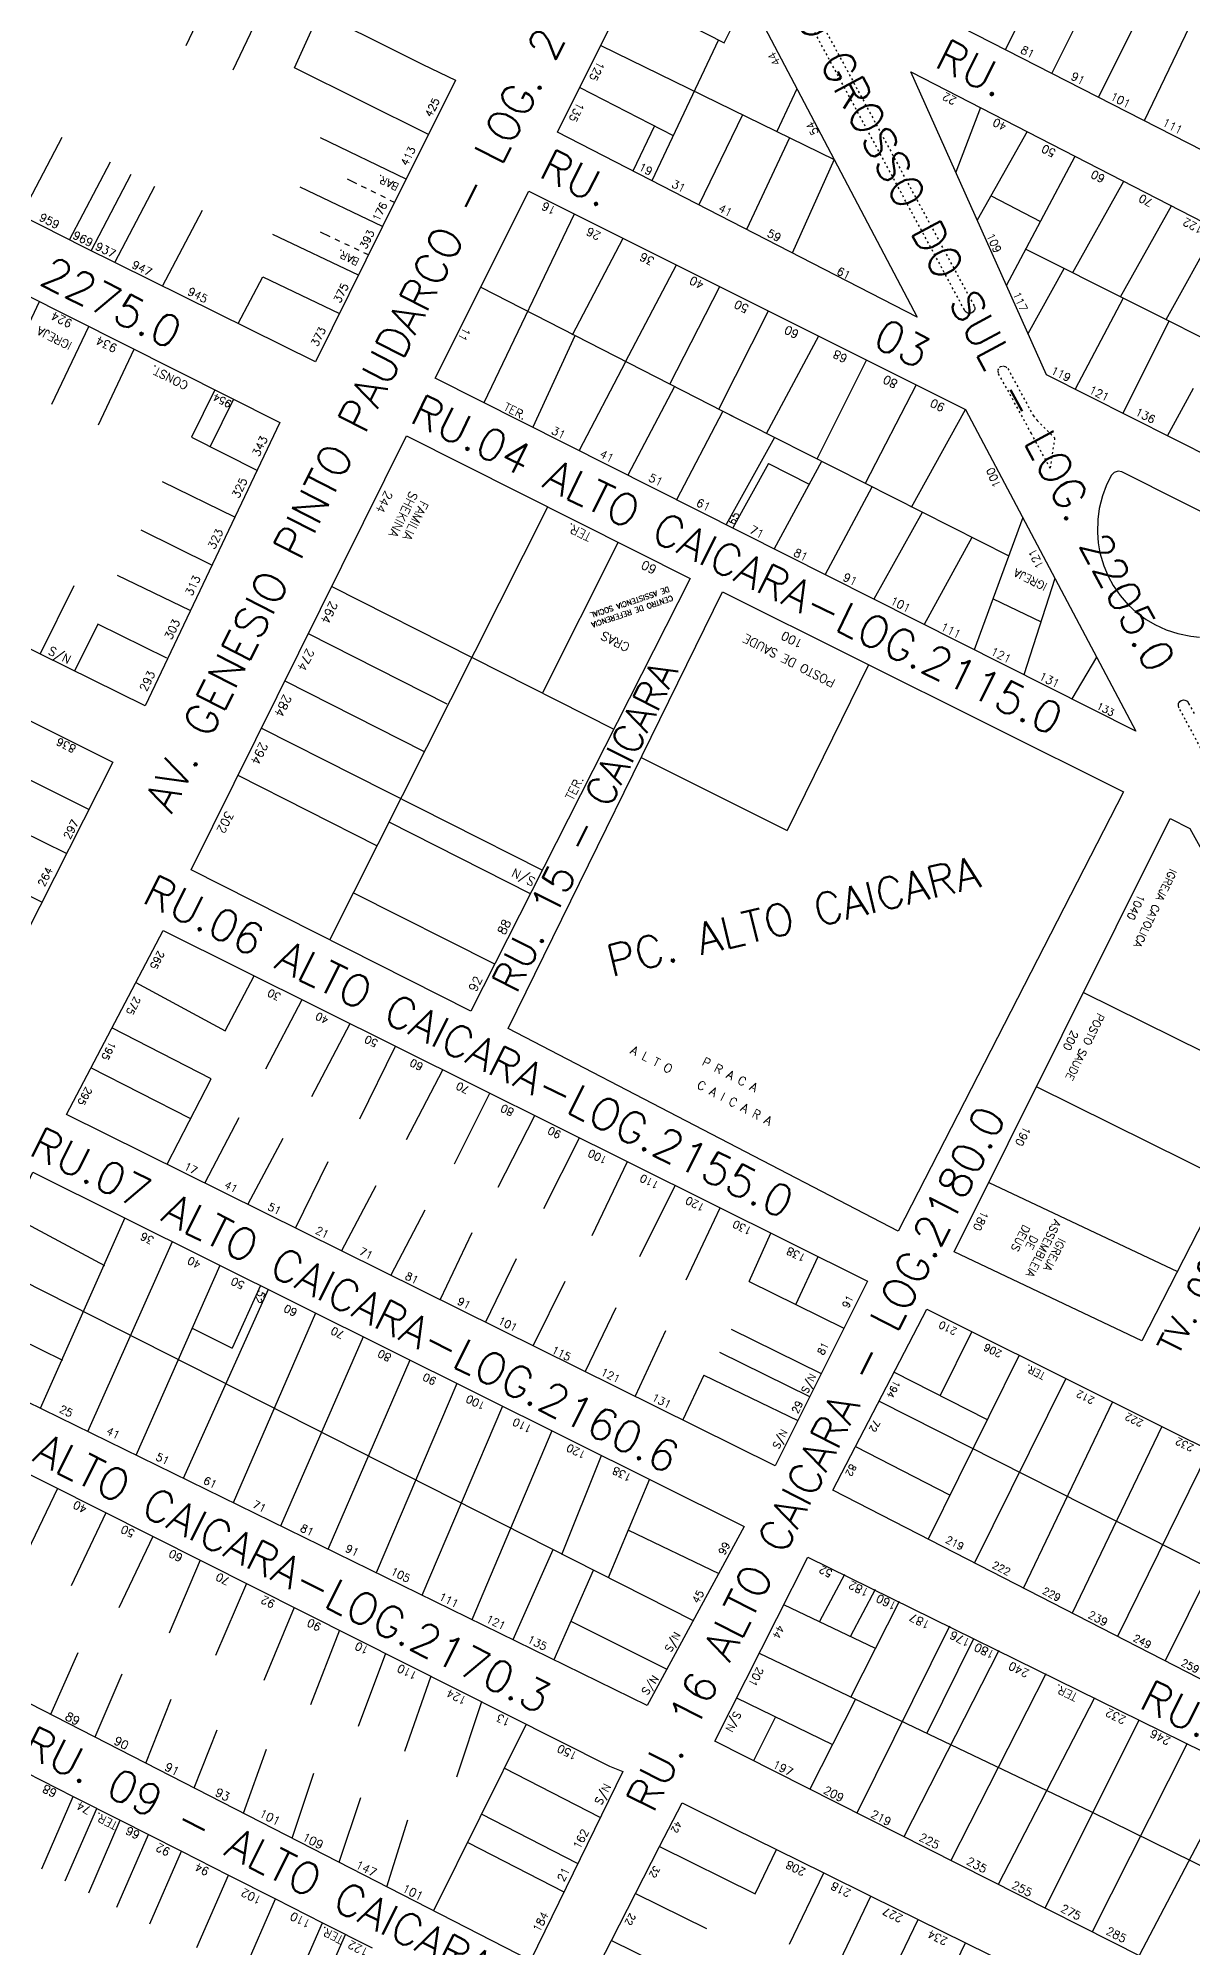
# Model space of a CAD drawing. Extents: x 714896 to 749292, y 8417558 to 8447149.
# Drawn here: x 741497.7 to 741716.8, y 8424229.7 to 8424591.9 of the extents above; entities that cross this region are included whole.
import ezdxf

# ---------------------------------------------------------------- set-up
doc = ezdxf.new("R2010")
doc.units = 0
doc.header["$MEASUREMENT"] = 0
doc.linetypes.add('ACAD_ISO03W100', pattern=[30, 12, -18])
for name, color, linetype in [('LOTE', 7, 'CONTINUOUS'), ('NUM-PORTA', 7, 'CONTINUOUS'), ('QUADRA', 6, 'CONTINUOUS'), ('TEXTO', 7, 'CONTINUOUS'), ('TEXTODERUA', 3, 'CONTINUOUS')]:
    doc.layers.add(name, color=color, linetype=linetype)
doc.styles.add('ROMANS', font='ROMANS.SHX', dxfattribs={"height": 1.5})

msp = doc.modelspace()

# ---------------------------------------------------------------- linework, layer by layer
at = {"layer": 'LOTE', "color": 7}
for p, q in [((741681.24, 8424589.67, 528.81), (741698.9, 8424625.21, 532.61)), ((741690.07, 8424585.16, 528.81), (741707.83, 8424620.76, 532.61)), ((741698.9, 8424580.64, 528.81), (741716.75, 8424616.3, 532.61)), ((741532.9, 8424605.63, 530.59), (741525.72, 8424590.38, 529.68)), ((741541.94, 8424601.18, 530.59), (741534.65, 8424585.77, 529.52)), ((741609.4, 8424600.42, 528.94), (741627.87, 8424590.97, 528.48)), ((741627.87, 8424590.97, 43.58), (741632.38, 8424599.99, 528.12)), ((741546.33, 8424586.24, 529.65), (741551.09, 8424596.64, 530.59)), ((741716.08, 8424593.92, 531.04), (741707.59, 8424576.2, 528.81)), ((741604.44, 8424590.49, 528.94), (741648.76, 8424568.82, 528.47)), ((741626.79, 8424591.52, 528.49), (741614.11, 8424564.82, 530.04)), ((741571.77, 8424573.62, 528.12), (741546.33, 8424586.24, 529.65)), ((741600.45, 8424582.52, 528.94), (741618.18, 8424573.42, 529.18)), ((741641.68, 8424582.28), (741637.85, 8424574.15, 0.62)), ((741676.5, 8424578.71, 531.19), (741671.81, 8424566.44, 531.04)), ((741614.64, 8424575.24, 529.54), (741610.55, 8424566.64, 530.04)), ((741631.33, 8424577.29, 528.78), (741623.06, 8424560.22, 530.04)), ((741494.47, 8424558.25, 525.32), (741502.22, 8424573.06, 528.07)), ((741567.53, 8424565.12, 528.12), (741551.26, 8424572.95, 528.95)), ((741640.28, 8424572.94, 528.7), (741632.1, 8424555.57, 530.04)), ((741685.39, 8424574.13, 531.19), (741675.9, 8424557.32, 531.04)), ((741503.65, 8424553.6, 525.32), (741511.41, 8424568.4, 528.07)), ((741648.76, 8424568.82, 528.47), (741640.78, 8424551.11, 530.04)), ((741681.44, 8424544.96, 531.04), (741694.45, 8424569.47, 531.19)), ((741507.74, 8424551.54, 525.32), (741515.34, 8424566.04, 527.93)), ((741512.22, 8424549.32, 525.32), (741519.82, 8424563.82, 527.93)), ((741563.04, 8424556.13, 528.12), (741547.39, 8424563.62, 528.5)), ((741558.13, 8424564.24, 528.5), (741556.37, 8424565.11, 528.56)), ((741559.96, 8424563.34, 528.43), (741559.05, 8424563.79, 528.46)), ((741694.04, 8424547.41, 531.07), (741703.69, 8424564.72, 531.19)), ((741561.78, 8424562.45, 528.34), (741560.87, 8424562.9, 528.39)), ((741563.59, 8424561.55, 528.24), (741562.69, 8424562, 528.3)), ((741565.32, 8424560.69, 528.12), (741564.5, 8424561.1, 528.18)), ((741678.53, 8424561.98, 530.81), (741687.89, 8424557.11, 531.19)), ((741703.09, 8424542.81, 531.1), (741712.73, 8424560.08, 531.19)), ((741521.3, 8424544.83, 525.32), (741528.87, 8424559.23, 527.86)), ((741582.3, 8424522.74, 532.15), (741599.44, 8424558.55, 530.37)), ((741558.47, 8424546.92, 528.12), (741542.24, 8424554.62, 527.95)), ((741553.1, 8424554.18, 528.16), (741551.26, 8424555.04, 528.17)), ((741554.94, 8424553.32, 528.15), (741554.02, 8424553.75, 528.15)), ((741556.77, 8424552.45, 528.14), (741555.86, 8424552.88, 528.14)), ((741599.1, 8424535.6, 532.12), (741608.68, 8424553.93, 530.37)), ((741711.76, 8424538.53, 531.14), (741721.29, 8424555.68, 531.19)), ((741558.6, 8424551.59, 528.13), (741557.69, 8424552.02, 528.13)), ((741560.37, 8424550.75, 528.12), (741559.51, 8424551.16, 528.12)), ((741685.08, 8424551.87, 531.06), (741705.39, 8424541.64, 531.11)), ((741535.63, 8424537.75, 525.31), (741540.29, 8424546.58, 527.28)), ((741540.29, 8424546.58, 527.28), (741554.84, 8424539.61, 528.12)), ((741609.12, 8424530.49, 531.9), (741618.81, 8424548.87, 530.37)), ((741685.53, 8424535.83, 531.04), (741692.4, 8424548.18, 531.12)), ((741491.09, 8424527.38, 528.54), (741497.95, 8424541.89, 530.28)), ((741581.66, 8424544.64, 533.77), (741630.22, 8424519.8, 531.71)), ((741617.56, 8424526.21, 531.8), (741627.02, 8424544.76, 530.37)), ((741703.59, 8424542.55, 531.1), (741694.46, 8424525.26, 530.61)), ((741626.87, 8424521.49, 531.72), (741636.26, 8424540.15, 530.37)), ((741712.28, 8424538.27, 531.15), (741703.52, 8424520.71, 530.61)), ((741705.39, 8424541.64, 531.11), (741738.57, 8424525.02, 531.99)), ((741500.25, 8424522.44, 528.64), (741507.32, 8424537.18, 530.28)), ((741599.54, 8424535.38, 532.1), (741591.54, 8424518.08, 532.15)), ((741635.91, 8424516.9, 531.68), (741645.8, 8424535.38, 530.37)), ((741509.15, 8424518.5, 528.85), (741515.87, 8424532.88, 530.28)), ((741609.12, 8424530.49, 531.9), (741600.35, 8424513.64, 532.15)), ((741654.89, 8424530.84, 530.37), (741645.46, 8424512.03, 531.65)), ((741531.18, 8424525.19, 530.28), (741526.75, 8424516.19, 529.69)), ((741618.43, 8424525.77, 531.79), (741609.6, 8424508.98, 532.15)), ((741664.28, 8424526.14, 530.37), (741654.59, 8424507.38, 531.63)), ((741711.99, 8424516.45, 530.61), (741716.92, 8424525.48, 531.1)), ((741534.76, 8424523.4, 530.28), (741530.33, 8424514.39, 529.69)), ((741627.59, 8424521.12, 531.72), (741618.84, 8424504.32, 532.15)), ((741626.88, 8424521.51, 531.72), (741681.87, 8424493.65, 531.73)), ((741663.42, 8424502.9, 531.63), (741673.66, 8424521.46, 531.07)), ((741526.75, 8424516.19, 529.69), (741539.2, 8424509.91, 531.28)), ((741637.41, 8424516.14, 531.67), (741628.24, 8424499.59, 532.15)), ((741636.25, 8424511.16, 531.8), (741629.49, 8424498.96, 532.15)), ((741636.25, 8424511.16, 531.8), (741643.98, 8424507.24, 531.79)), ((741646.33, 8424511.59, 531.65), (741637.34, 8424495, 532.15)), ((741521.2, 8424507.8, 529.17), (741534.96, 8424501.06, 531.28)), ((741655.89, 8424506.72, 531.63), (741647.01, 8424490.12, 532.15)), ((741517.17, 8424498.64, 528.65), (741530.6, 8424491.97, 531.28)), ((741665.45, 8424501.87, 531.63), (741656.26, 8424485.46, 532.15)), ((741684.51, 8424500.95, 531.77), (741675.33, 8424475.85, 532.15)), ((741674.85, 8424497.15, 531.68), (741665.8, 8424480.66, 532.15)), ((741504.45, 8424487.98, 526.56), (741498.05, 8424475.06, 521.97)), ((741512.67, 8424490.03, 527.82), (741526.47, 8424483.35, 531.28)), ((741690.63, 8424489.39, 531.77), (741684.72, 8424471.12, 532.15)), ((741678.92, 8424485.53, 531.85), (741688, 8424481.17, 531.84)), ((741509.02, 8424480.72, 526.36), (741504.59, 8424471.83, 521.97)), ((741522.12, 8424474.28, 531.28), (741509.02, 8424480.72, 526.36)), ((741698.53, 8424474.45, 531.77), (741693.82, 8424466.53, 532.15)), ((741507.29, 8424445.57, 527.91), (741489.89, 8424454.27, 525.87)), ((741498.38, 8424427.96, 527.9), (741462.92, 8424445.66, 523.44)), ((741503.06, 8424437.2, 527.9), (741485.63, 8424445.81, 525.88)), ((741516.2, 8424412.76, 528.59), (741533.16, 8424403.57, 528.46)), ((741533.16, 8424403.57, 528.46), (741538.7, 8424414.02, 528.09)), ((741540.87, 8424396.39, 528.5), (741547.78, 8424409.5, 528.09)), ((741696.05, 8424410.87, 532.58), (741731.89, 8424393.12, 536.15)), ((741530.52, 8424394.51, 528.57), (741511.67, 8424404.13, 528.59)), ((741549.61, 8424391.13, 528.52), (741556.86, 8424404.98, 528.09)), ((741558.72, 8424386.9, 528.53), (741565.52, 8424400.67, 528.09)), ((741526.54, 8424386.96, -0.01), (741507.69, 8424396.58)), ((741522.15, 8424378.27, 528.68), (741530.52, 8424394.51, 528.57)), ((741567.6, 8424382.96, 528.54), (741574.45, 8424396.22, 528.09)), ((741576.71, 8424378.39, 528.56), (741583.39, 8424391.77, 528.09)), ((741535.73, 8424387.07, 528.62), (741529.3, 8424374.73, 528.68)), ((741584.95, 8424373.92, 528.59), (741591.9, 8424387.54, 528.09)), ((741544.13, 8424383.19, 528.63), (741537.47, 8424370.68, 528.68)), ((741593.62, 8424369.91, 528.62), (741600.4, 8424383.3, 528.09)), ((741602.81, 8424364.79, 528.68), (741609.49, 8424378.78, 528.09)), ((741552.62, 8424378.77, 528.64), (741546.51, 8424366.2, 528.68)), ((741561.75, 8424374.19, 528.66), (741555.26, 8424361.87, 528.68)), ((741611.83, 8424360.79, 528.74), (741618.57, 8424374.26, 528.09)), ((741678.09, 8424374.84, 532.58), (741713.86, 8424357.96, 535.16)), ((741492.78, 8424368.44, 529.17), (741510.28, 8424359.1, 528.42)), ((741514.1, 8424368.09, 529.14), (741498.06, 8424331.94, 525.14)), ((741571.03, 8424369.55, 528.68), (741564.6, 8424357.25, 528.68)), ((741620.65, 8424356.38, 528.85), (741627.08, 8424370.03, 528.09)), ((741579.95, 8424365.26, 528.71), (741573.94, 8424352.62, 528.68)), ((741632.58, 8424356.07, 528.89), (741636.74, 8424365.22, 528.09)), ((741523.12, 8424363.59, 529.14), (741507.06, 8424327.54, 525.14)), ((741641.43, 8424351.71, 528.59), (741645.69, 8424360.76, 528.09)), ((741488.54, 8424359.34, 529.17), (741621.99, 8424291.75, 527.97)), ((741532.14, 8424359.1, 529.14), (741516.21, 8424323.06, 525.14)), ((741588.37, 8424360.36, 528.74), (741582.54, 8424348.36, 528.68)), ((741541.31, 8424354.54, 529.14), (741525.21, 8424318.66, 525.14)), ((741539.85, 8424355.27, 529.14), (741534.52, 8424343.41, 529.14)), ((741597.64, 8424356.06, 528.79), (741591.59, 8424343.88, 528.68)), ((741632.58, 8424356.07, 528.89), (741650.58, 8424347.21, 530.61)), ((741484.18, 8424349.97, 529.17), (741502.32, 8424341.14, 527.04)), ((741550.33, 8424350.05, 529.14), (741534.66, 8424314.04, 525.14)), ((741607.29, 8424351.07, 528.86), (741601.51, 8424338.97, 528.68)), ((741526.89, 8424347.21, 529.14), (741534.52, 8424343.41, 529.14)), ((741616.71, 8424346.71, 528.96), (741610.99, 8424334.28, 528.68)), ((741629.16, 8424346.99, 529.14), (741646.27, 8424338.59, 530.61)), ((741674.87, 8424346.56, 530.79), (741668.86, 8424334.39, 530.41)), ((741559.35, 8424345.56, 529.14), (741543.66, 8424309.64, 525.14)), ((741626.98, 8424342.61, 529.14), (741644.08, 8424334.2, 530.61)), ((741568.22, 8424341.14, 529.14), (741552.66, 8424305.24, 525.14)), ((741683.82, 8424342.09, 530.79), (741666.6, 8424307.19, 529.69)), ((741577.1, 8424336.72, 529.14), (741561.81, 8424300.76, 525.14)), ((741624, 8424338.28, -1.5), (741620.04, 8424329.8, 528.68)), ((741624, 8424338.28, -1.5), (741641.82, 8424329.69)), ((741660.12, 8424338.84, 530.79), (741677.65, 8424329.91, 530.58)), ((741692.7, 8424337.66, 530.79), (741675.36, 8424302.69, 529.69)), ((741585.82, 8424332.38, 529.14), (741570.51, 8424296.51, 525.14)), ((741657.27, 8424333.36, 530.79), (741730.43, 8424296.38, 530.46)), ((741701.58, 8424333.22, 530.79), (741684.65, 8424297.91, 529.69)), ((741710.89, 8424328.57, 530.79), (741693.9, 8424293.16, 529.69)), ((741595.14, 8424327.74, 529.14), (741579.96, 8424291.89, 525.14)), ((741652.8, 8424324.77, 530.79), (741670.61, 8424315.6, 530.24)), ((741597.08, 8424304.27, 527.42), (741604.58, 8424323.04, 529.14)), ((741719.92, 8424324.07, 530.79), (741702.52, 8424288.74, 529.69)), ((741613.66, 8424318.52, 529.14), (741605.87, 8424299.81, 527.47)), ((741729.08, 8424319.49, 530.79), (741711.57, 8424284.09, 529.69)), ((741501.33, 8424316.8, 524.45), (741494.97, 8424303.42, 524.27)), ((741510.52, 8424312.18, 524.45), (741503.96, 8424298.32, 524.28)), ((741519.41, 8424307.7, 524.45), (741513.01, 8424294.13, 524.33)), ((741609.71, 8424308.86, 528.09), (741626.83, 8424300.66, 527.97)), ((741528.45, 8424303.16, 524.45), (741522.53, 8424289.35, 524.38)), ((741595.34, 8424305.15, 527.41), (741587.78, 8424288.06, 525.14)), ((741602.99, 8424301.26, 527.45), (741595.52, 8424284.28, 525.14)), ((741650.69, 8424300.49, 530.76), (741645.97, 8424291.57, 533.54)), ((741537.2, 8424298.76, 524.45), (741531.36, 8424285.11, 524.45)), ((741656.54, 8424297.6, 530.76), (741651.83, 8424288.76, 532.76)), ((741546.24, 8424294.21, 524.45), (741540.51, 8424280.35, 524.54)), ((741656.58, 8424286.46, 532.37), (741639.17, 8424294.74, 536.12)), ((741661.08, 8424295.36, 530.76), (741651.92, 8424277.25, 529.19)), ((741554.84, 8424289.89, 524.45), (741549.37, 8424275.74, 524.65)), ((741598.75, 8424291.62, 526.67), (741617, 8424282.54, 527.97)), ((741670.61, 8424290.67, 530.76), (741653.05, 8424255.22)), ((741675.2, 8424288.24, 530.76), (741666.34, 8424270.35, 262.91)), ((741500.07, 8424273.95, 522.42), (741505.28, 8424285.7, 523.87)), ((741563.59, 8424285.49, 524.45), (741558.42, 8424271.62, 524.8)), ((741634.53, 8424285.56, 536.11), (741697.43, 8424255.49, 531.75)), ((741679.98, 8424286.05, 530.76), (741661.97, 8424250.71)), ((741508.47, 8424269.65, 522.42), (741513.61, 8424281.66, 523.92)), ((741572.19, 8424281.16, 524.45), (741567.23, 8424266.87, 525.02)), ((741688.91, 8424281.64, 530.76), (741670.9, 8424246.21)), ((741518.11, 8424264.7, 522.42), (741522.89, 8424276.8, 523.97)), ((741581.82, 8424276.32, 524.45), (741577.08, 8424262.03, 525.39)), ((741630.23, 8424277.07, 536.09), (741648.42, 8424268.23, 531.88)), ((741652.78, 8424276.83, 1.48), (741644.12, 8424259.73)), ((741698.14, 8424277.09, 530.76), (741679.83, 8424241.7)), ((741527.28, 8424260, 522.42), (741531.63, 8424271.02, 523.97)), ((741590.27, 8424272.07, 524.45), (741572.7, 8424236.71, 522.42)), ((741637.63, 8424273.47, 0.72), (741633.41, 8424265.14)), ((741688.75, 8424237.19), (741706.64, 8424272.91, 530.76)), ((741536.62, 8424255.21, 522.42), (741541, 8424267.33, 524.14)), ((741715.71, 8424268.43, 530.76), (741697.68, 8424232.68)), ((741725.24, 8424263.74, 530.76), (741706.6, 8424228.18)), ((741545.91, 8424250.45, 522.42), (741549.99, 8424262.76, 524.47)), ((741554.81, 8424245.88, 522.42), (741558.89, 8424258.19, 524.47)), ((741563.83, 8424241.26, 522.42), (741567.85, 8424253.92, 524.79)), ((741697.43, 8424255.49, 531.75), (741768.98, 8424220.37, 531.17))]:
    msp.add_line(p, q, dxfattribs=at)
at = {"layer": 'LOTE', "color": 7, "linetype": 'ACAD_ISO03W100', "ltscale": 0.03, "elevation": 525.12}
for points in [[(741624.67, 8424634.87), (741675.11, 8424541.41), (741675.32, 8424541.03), (741675.41, 8424540.79), (741675.4, 8424540.49), (741675.35, 8424540.3), (741675.27, 8424540.15), (741675.11, 8424539.94), (741674.89, 8424539.78), (741674.65, 8424539.68), (741674.43, 8424539.65), (741674.2, 8424539.67), (741673.96, 8424539.76), (741673.76, 8424539.89), (741673.54, 8424540.14), (741673.46, 8424540.32), (741673.46, 8424540.32), (741623.01, 8424633.77)], [(741729.86, 8424435.85), (741715.37, 8424462.65), (741714.23, 8424464.77), (741714.13, 8424464.94), (741714.05, 8424465.22), (741714.06, 8424465.52), (741714.11, 8424465.71), (741714.18, 8424465.86), (741714.34, 8424466.06), (741714.57, 8424466.23), (741714.81, 8424466.32), (741715.03, 8424466.35), (741715.25, 8424466.33), (741715.5, 8424466.25), (741715.7, 8424466.12), (741715.91, 8424465.87), (741716, 8424465.69), (741717.24, 8424463.4)]]:
    msp.add_lwpolyline(points, dxfattribs=at)
msp.add_lwpolyline([(741679.9, 8424528.32), (741679.9, 8424528.32), (741679.82, 8424528.85), (741680.11, 8424529.4), (741680.33, 8424529.57), (741680.8, 8424529.69), (741681.26, 8424529.59), (741681.68, 8424529.21), (741685.53, 8424522.09), (741686.51, 8424520.28), (741687.27, 8424519.34), (741690.57, 8424516.03), (741689.74, 8424510.26), (741686.18, 8424516.86), (741679.9, 8424528.32)], close=True, dxfattribs=at)
at = {"layer": 'LOTE', "color": 7, "linetype": 'CONTINUOUS', "flags": 128}
for points in [[(741553.03, 8424420.83), (741594.37, 8424502.97)], [(741593.39, 8424467.66), (741607.77, 8424496.23)], [(741553.39, 8424487.89), (741606.93, 8424460.81)], [(741548.94, 8424478.94), (741575.26, 8424465.62)], [(741655.27, 8424472.99), (741639.83, 8424441.58)], [(741544.5, 8424469.98), (741570.82, 8424456.66)], [(741540.05, 8424461.02), (741593.36, 8424434.05)], [(741612.09, 8424455.4), (741639.83, 8424441.58)], [(741535.6, 8424452.06), (741562.02, 8424438.7)], [(741591.1, 8424429.59), (741564.26, 8424443.17)], [(741584.32, 8424416.21), (741557.48, 8424429.79)], [(741604.35, 8424254.4), (741586.12, 8424263.75)]]:
    msp.add_lwpolyline(points, dxfattribs=at)
for points, elevation in [([(741722.77, 8424375.32), (741687.11, 8424392.98)], 536.15), ([(741600.03, 8424245.67), (741581.8, 8424255.02)], 530.53), ([(741597.48, 8424240.24), (741579.25, 8424249.59)], 530.53), ([(741615.6, 8424248.87), (741633.74, 8424239.89)], 535.3), ([(741633.74, 8424239.89), (741637.79, 8424248.31)], 535.3), ([(741640.25, 8424230.37), (741646.76, 8424243.88)], 535.3), ([(741611.04, 8424239.97), (741624.48, 8424233.31)], 535.3), ([(741649.22, 8424225.94), (741655.72, 8424239.45)], 535.3), ([(741658.18, 8424221.51), (741664.69, 8424235.02)], 535.3), ([(741606.48, 8424231.07), (741623.03, 8424222.87)], 535.3), ([(741667.15, 8424217.08), (741673.65, 8424230.59)], 535.3)]:
    msp.add_lwpolyline(points, dxfattribs=dict(at, elevation=elevation))
at = {"layer": 'LOTE', "color": 7, "elevation": 522.42}
for points in [[(741498.35, 8424244.62), (741504.34, 8424258.37)], [(741502.81, 8424242.36), (741508.8, 8424256.11)], [(741507.27, 8424240.1), (741513.26, 8424253.85)], [(741512.62, 8424237.39), (741518.61, 8424251.14)], [(741518.87, 8424234.22), (741524.86, 8424247.97)], [(741527.79, 8424229.7), (741533.78, 8424243.45)], [(741536.71, 8424225.18), (741542.7, 8424238.94)], [(741545.63, 8424220.66), (741551.62, 8424234.42)], [(741550, 8424218.45), (741555.99, 8424232.2)]]:
    msp.add_lwpolyline(points, dxfattribs=at)
at = {"layer": 'QUADRA', "color": 6}
for points in [[(741639.64, 8424654.78), (741771.16, 8424589.17), (741753.14, 8424552.91), (741652.76, 8424604.23), (741632.14, 8424640.39), (741639.64, 8424654.78)], [(741466.92, 8424635.67), (741467.89, 8424637.51), (741490.64, 8424626.3), (741514.45, 8424614.71), (741546.72, 8424598.83), (741570.65, 8424586.85), (741576.88, 8424583.87), (741563.04, 8424556.13), (741550.32, 8424530.48), (741506.47, 8424552.17), (741470.05, 8424570.6), (741446.03, 8424582.52), (741440.24, 8424585.3), (741451.93, 8424607.18), (741461.35, 8424624.81), (741466.92, 8424635.67)], [(741613.91, 8424609.44), (741632.38, 8424599.99), (741664.47, 8424538.93), (741596.21, 8424574.02), (741613.91, 8424609.44)], [(741663.27, 8424585.5), (741747.82, 8424542.04), (741729.22, 8424507.8), (741689.05, 8424527.99), (741663.27, 8424585.5)], [(741435.39, 8424573.31), (741543.54, 8424518.98), (741517.97, 8424465.21), (741408.62, 8424519.18), (741435.39, 8424573.31)], [(741590.79, 8424562.87), (741673.66, 8424521.46), (741705.96, 8424460.42), (741573.04, 8424527.4), (741590.79, 8424562.87)], [(741567.57, 8424516.46), (741621.4, 8424489.36), (741579.8, 8424407.29), (741526.71, 8424434.15), (741567.57, 8424516.46)], [(741627.52, 8424486.82), (741703.61, 8424448.91), (741660.89, 8424365.58), (741586.85, 8424404.02), (741627.52, 8424486.82)], [(741459.82, 8424439.49), (741476.31, 8424472.32), (741511.85, 8424454.54), (741495.2, 8424421.67), (741469.05, 8424368.43), (741459.99, 8424350.54), (741424.41, 8424368.7), (741435.06, 8424389.76), (741459.82, 8424439.49)], [(741671.5, 8424361.7), (741712.48, 8424443.83), (741716.26, 8424441.94), (741737.41, 8424403.88), (741707.11, 8424344.79), (741671.5, 8424361.7)], [(741521.4, 8424422.62), (741655.04, 8424356.11), (741637.53, 8424321.11), (741503.04, 8424387.73), (741521.4, 8424422.62)], [(741496.66, 8424376.77), (741631.66, 8424309.57), (741613.25, 8424275.61), (741479.93, 8424340.85), (741496.66, 8424376.77)], [(741666.35, 8424350.81), (741800.41, 8424283.89), (741782.82, 8424247.49), (741648.49, 8424316.48), (741666.35, 8424350.81)], [(741480.57, 8424327.24), (741606.13, 8424264.1), (741608.6, 8424263.12), (741591.12, 8424227.27), (741491.21, 8424278.49), (741454.8, 8424297.12), (741473.29, 8424330.86), (741480.57, 8424327.24)], [(741643.74, 8424303.77), (741777.96, 8424237.75), (741759.27, 8424201.58), (741626.1, 8424268.83), (741643.74, 8424303.77)]]:
    msp.add_lwpolyline(points, close=True, dxfattribs=at)
msp.add_lwpolyline([(741726.12, 8424498.18), (741703.35, 8424509.58), (741702.61, 8424509.73), (741701.89, 8424509.51), (741701.36, 8424508.96), (741700.88, 8424508.06), (741700.34, 8424506.94), (741699.65, 8424505.05), (741699.04, 8424502.66), (741698.75, 8424500.6), (741698.68, 8424498.09), (741698.84, 8424496.15), (741699.18, 8424494.22), (741699.9, 8424491.77), (741700.74, 8424489.8), (741701.69, 8424488.06), (741703, 8424486.17), (741704.55, 8424484.4), (741706.11, 8424482.96), (741707.93, 8424481.61), (741709.58, 8424480.64), (741711.76, 8424479.63), (741713.96, 8424478.92), (741716.41, 8424478.43), (741718.06, 8424478.27)], dxfattribs=at)
at = {"layer": 'QUADRA', "color": 6, "elevation": 522.42}
msp.add_lwpolyline([(741422.46, 8424226.79), (741428.82, 8424239.46), (741433.76, 8424249.29), (741438.25, 8424258.22), (741442.74, 8424267.16), (741447.22, 8424276.1), (741451.71, 8424285.03), (741461.57, 8424280.04), (741469.55, 8424275.99), (741477.58, 8424271.93), (741486.5, 8424267.41), (741495.42, 8424262.89), (741504.34, 8424258.37), (741513.26, 8424253.85), (741518.61, 8424251.14), (741524.86, 8424247.97), (741533.78, 8424243.45), (741542.7, 8424238.94), (741551.62, 8424234.42), (741561.07, 8424229.63)], dxfattribs=at)
at = {"layer": 'QUADRA', "color": 6, "linetype": 'CONTINUOUS', "elevation": 535.3}
msp.add_lwpolyline([(741601.92, 8424222.17), (741606.48, 8424231.07), (741611.04, 8424239.97), (741615.6, 8424248.87), (741619.86, 8424257.17), (741629.67, 8424252.32), (741637.79, 8424248.31), (741646.76, 8424243.88), (741655.72, 8424239.45), (741664.69, 8424235.02), (741673.65, 8424230.59), (741682.62, 8424226.16)], dxfattribs=at)

# ---------------------------------------------------------------- texts
at = {"layer": 'NUM-PORTA', "color": 7, "style": 'ROMANS'}
for s, height, rotation, p in [('44', 1.496, 117.6892, (741638.61, 8424587.14)), ('81', 1.532, 332.9549, (741683.95, 8424589.16)), ('125', 1.475, 243.503, (741603.9, 8424587.61)), ('91', 1.533, 332.9468, (741693.5, 8424584.15)), ('425', 1.446, 63.5076, (741572.28, 8424576.74)), ('135', 1.477, 243.5154, (741600.04, 8424579.83)), ('22', 1.523, 152.8007, (741672.11, 8424580.47)), ('101', 1.533, 332.9448, (741700.96, 8424580.33)), ('54', 1.496, 117.6892, (741645.86, 8424573.96)), ('40', 1.523, 152.8007, (741681.66, 8424575.55)), ('111', 1.533, 332.9464, (741710.87, 8424575.37)), ('413', 1.441, 63.4843, (741567.71, 8424567.51)), ('50', 1.524, 152.7767, (741690.93, 8424570.55)), ('19', 1.508, 332.8089, (741611.48, 8424566.93)), ('31', 1.508, 332.8089, (741617.74, 8424563.72)), ('60', 1.524, 152.7625, (741700.29, 8424565.68)), ('176', 1.441, 63.4979, (741562.33, 8424556.97)), ('16', 1.568, 153.4401, (741596.13, 8424559.69)), ('41', 1.508, 332.8139, (741626.6, 8424559.11)), ('70', 1.525, 152.7569, (741709.38, 8424561.14)), ('959', 1.528, 333.3494, (741497.73, 8424557.38)), ('122', 1.524, 152.726, (741718.91, 8424556.05)), ('969', 1.528, 333.3479, (741504.09, 8424553.98)), ('937', 1.528, 333.3479, (741508.38, 8424551.88)), ('393', 1.44, 63.4946, (741559.91, 8424551.73)), ('26', 1.568, 153.4401, (741604.62, 8424554.86)), ('59', 1.508, 332.8204, (741635.87, 8424554.36)), ('109', 1.492, 294.6978, (741677.58, 8424554.46, -535.81)), ('947', 1.528, 333.3479, (741515.29, 8424548.39)), ('36', 1.571, 153.4481, (741614.77, 8424550.06)), ('40', 1.571, 153.4516, (741624.21, 8424545.58)), ('61', 1.509, 332.8196, (741649.07, 8424547.2)), ('945', 1.527, 333.3369, (741525.87, 8424543.32)), ('375', 1.5, 63.4946, (741554.96, 8424541.47)), ('50', 1.571, 153.4547, (741632.68, 8424541.05)), ('117', 1.492, 294.6978, (741682.57, 8424543.35)), ('924', 1.593, 153.3356, (741504.31, 8424538.26)), ('934', 1.593, 153.3356, (741512.83, 8424533.57)), ('373', 1.459, 63.8488, (741550.69, 8424533.25)), ('11', 1.499, 243.4416, (741578.46, 8424537.17)), ('60', 1.571, 153.4596, (741642.21, 8424536.21)), ('68', 1.57, 153.466, (741651.43, 8424531.6)), ('80', 1.569, 153.4824, (741660.94, 8424526.8)), ('119', 1.492, 333.6999, (741689.73, 8424528.34)), ('954', 1.4, 153.3356, (741534.53, 8424522.94)), ('121', 1.518, 333.3426, (741696.94, 8424524.68)), ('90', 1.56, 153.5578, (741669.87, 8424522.33)), ('136', 1.519, 333.2929, (741705.7, 8424520.47)), ('31', 1.552, 333.2442, (741594.92, 8424516.94)), ('343', 1.537, 64.3543, (741539.59, 8424512.37)), ('41', 1.552, 333.246, (741604.04, 8424512.5)), ('51', 1.552, 333.2474, (741613.34, 8424508)), ('100', 1.508, 112.43, (741680.41, 8424506.99)), ('325', 1.535, 64.374, (741535.74, 8424504.45)), ('61', 1.552, 333.2503, (741622.4, 8424503.26)), ('65', 1.4, 61.4253, (741629.74, 8424499.41)), ('323', 1.534, 64.3844, (741531.16, 8424494.78)), ('71', 1.552, 333.2519, (741632.52, 8424498.11)), ('81', 1.552, 333.2533, (741640.87, 8424493.79)), ('121', 1.506, 115.9868, (741688.52, 8424491.7)), ('313', 1.535, 64.3898, (741526.86, 8424485.95)), ('91', 1.552, 333.2548, (741650.23, 8424489.13)), ('101', 1.552, 333.2567, (741659.2, 8424484.66)), ('303', 1.536, 64.3988, (741522.97, 8424477.63)), ('111', 1.552, 333.2582, (741668.76, 8424479.7)), ('S/N', 1.616, 333.642, (741499.42, 8424475.13)), ('121', 1.551, 333.2635, (741678.26, 8424475.04)), ('293', 1.552, 64.4626, (741518.23, 8424467.8)), ('131', 1.551, 333.2691, (741687.45, 8424470.33)), ('284', 1.675, 243.6196, (741544.36, 8424467.56)), ('133', 1.342, 333.2906, (741698.39, 8424464.74)), ('836', 1.474, 153.6084, (741505, 8424457.55)), ('294', 1.675, 243.6196, (741539.87, 8424458.52)), ('302', 1.675, 243.6196, (741533.38, 8424445.44)), ('297', 1.472, 63.2737, (741503.72, 8424439.78)), ('264', 1.472, 63.2737, (741498.84, 8424430.77)), ('S/N', 1.675, 153.6196, (741592.21, 8424432.44)), ('1040', 1.488, 243.6817, (741706.46, 8424429.65)), ('88', 1.675, 63.6196, (741586.23, 8424421.63)), ('265', 1.404, 242.6271, (741520.49, 8424418.95)), ('30', 1.447, 153.4915, (741543.9, 8424410.49)), ('92', 1.675, 63.6196, (741580.77, 8424410.86)), ('275', 1.398, 242.4311, (741515.97, 8424410.26)), ('40', 1.447, 153.4893, (741552.99, 8424406.07)), ('195', 1.398, 242.4244, (741511.28, 8424401.69, -528.59)), ('50', 1.448, 153.5053, (741562.31, 8424401.68)), ('200', 1.502, 243.2298, (741693.83, 8424403.8)), ('60', 1.448, 153.5132, (741570.9, 8424397.24)), ('70', 1.448, 153.5184, (741579.67, 8424392.83)), ('295', 1.398, 242.4244, (741506.76, 8424393.1, -528.59)), ('80', 1.448, 153.5236, (741588.13, 8424388.62)), ('90', 1.448, 153.5289, (741597.07, 8424384.37)), ('190', 1.502, 243.2298, (741684.77, 8424385.64)), ('100', 1.448, 153.5339, (741605.82, 8424379.51)), ('17', 1.462, 333.6092, (741525.21, 8424377.4)), ('110', 1.448, 153.5378, (741615.67, 8424374.79)), ('41', 1.462, 333.6092, (741532.84, 8424373.89)), ('120', 1.448, 153.5413, (741624.34, 8424370.55)), ('51', 1.463, 333.6224, (741541.1, 8424369.73)), ('180', 1.502, 243.2298, (741676.76, 8424369.59)), ('36', 1.466, 153.6005, (741519.81, 8424364.32)), ('21', 1.463, 333.6288, (741550.16, 8424365.25)), ('130', 1.447, 153.5474, (741633.27, 8424366.08)), ('71', 1.463, 333.6297, (741558.47, 8424361.27)), ('138', 1.447, 153.5474, (741643.5, 8424360.99)), ('40', 1.465, 153.6036, (741528.74, 8424359.7)), ('81', 1.464, 333.6421, (741567.15, 8424356.61)), ('50', 1.465, 153.5883, (741536.99, 8424355.8)), ('52', 1.4, 245.9444, (741539.54, 8424354.49)), ('60', 1.465, 153.5975, (741547.02, 8424350.64)), ('91', 1.463, 333.6421, (741577.05, 8424351.83)), ('91', 1.388, 63.3423, (741651.41, 8424350.85)), ('70', 1.465, 153.5867, (741555.94, 8424346.4)), ('101', 1.463, 333.642, (741584.78, 8424348.14)), ('210', 1.375, 153.3866, (741672.2, 8424347.02, -530.79)), ('80', 1.465, 153.5825, (741564.84, 8424342.07)), ('115', 1.462, 333.6491, (741594.95, 8424342.58)), ('81', 1.385, 63.3647, (741646.7, 8424341.95)), ('206', 1.375, 153.3866, (741680.73, 8424342.76, -530.79)), ('121', 1.462, 333.6491, (741604.29, 8424338.41)), ('90', 1.465, 153.5984, (741573.38, 8424337.62)), ('S/N', 1.385, 63.3792, (741643.67, 8424334.7, -530.61)), ('194', 1.328, 242.5981, (741660.18, 8424337.43)), ('212', 1.378, 153.4376, (741698.3, 8424333.92)), ('25', 1.48, 333.9712, (741501.53, 8424331.36)), ('100', 1.465, 153.6089, (741582.71, 8424332.93)), ('131', 1.462, 333.6535, (741613.98, 8424333.57)), ('29', 1.385, 63.3792, (741641.82, 8424330.85, -530.61)), ('41', 1.48, 333.9707, (741510.44, 8424327.22)), ('110', 1.465, 153.6182, (741591.56, 8424328.54)), ('72', 1.328, 242.593, (741656.34, 8424329.96)), ('222', 1.378, 153.4376, (741707.53, 8424329.6)), ('120', 1.465, 153.618, (741601.78, 8424323.65)), ('S/N', 1.397, 63.3201, (741638.23, 8424324.15)), ('232', 1.378, 153.454, (741717.12, 8424324.93)), ('51', 1.48, 333.9626, (741519.84, 8424322.3)), ('82', 1.331, 242.6176, (741651.86, 8424321.57)), ('61', 1.48, 333.9617, (741528.86, 8424317.82)), ('138', 1.464, 153.6429, (741610.48, 8424319.33)), ('40', 1.517, 153.3579, (741507.13, 8424313.36)), ('71', 1.48, 333.9642, (741538.21, 8424313.29)), ('50', 1.517, 153.3675, (741516.17, 8424308.73)), ('81', 1.48, 333.965, (741547.25, 8424308.79)), ('99', 1.426, 61.2936, (741627.9, 8424304)), ('219', 1.388, 332.798, (741669.73, 8424306.63)), ('60', 1.517, 153.3759, (741525.29, 8424304.12)), ('91', 1.479, 333.9771, (741555.81, 8424304.91)), ('222', 1.39, 332.8111, (741678.56, 8424301.83, -529.69)), ('70', 1.517, 153.3806, (741534.2, 8424299.7)), ('105', 1.479, 333.9799, (741564.43, 8424300.56)), ('52', 1.442, 153.6672, (741648.54, 8424301.13)), ('182', 1.546, 153.672, (741655.5, 8424297.58)), ('92', 1.518, 153.3902, (741542.78, 8424295.36)), ('111', 1.48, 333.9764, (741573.57, 8424295.77)), ('45', 1.426, 61.2936, (741622.94, 8424294.85)), ('160', 1.546, 153.6749, (741660.77, 8424295.05)), ('229', 1.39, 332.8111, (741688.11, 8424296.92, -529.69)), ('90', 1.517, 153.396, (741551.54, 8424291)), ('121', 1.479, 333.9966, (741582.5, 8424291.56)), ('187', 1.547, 153.6933, (741667.08, 8424291.43)), ('239', 1.5, 332.8197, (741696.74, 8424292.35)), ('135', 1.479, 334.0136, (741590.37, 8424287.66)), ('S/N', 1.428, 61.2234, (741617.77, 8424285.6)), ('44', 1.466, 243.231, (741638.08, 8424291.06)), ('176', 1.547, 153.6933, (741674.76, 8424288.06, -530.76)), ('249', 1.39, 332.8175, (741705.3, 8424287.97)), ('10', 1.517, 153.393, (741560.61, 8424286.59)), ('180', 1.547, 153.6933, (741679.38, 8424285.78, -530.76)), ('110', 1.518, 153.4318, (741569.81, 8424281.78)), ('S/N', 1.442, 55.3765, (741613.27, 8424277.47)), ('201', 1.466, 243.2253, (741634.13, 8424283.09)), ('240', 1.549, 153.7119, (741685.89, 8424282.23)), ('259', 1.39, 332.8197, (741714.4, 8424283.31)), ('124', 1.518, 153.467, (741579.16, 8424277.06)), ('89', 1.595, 332.9529, (741502.64, 8424273.04)), ('13', 1.517, 153.5047, (741587.47, 8424272.94)), ('S/N', 1.466, 243.2253, (741629.87, 8424274.66)), ('232', 1.548, 153.6468, (741704.28, 8424273.38)), ('246', 1.548, 153.6468, (741712.75, 8424269.39)), ('90', 1.595, 332.9529, (741511.9, 8424268.42)), ('150', 1.517, 153.5047, (741600.16, 8424266.56)), ('91', 1.595, 332.9594, (741521.52, 8424263.46)), ('197', 1.541, 332.8236, (741636.9, 8424263.95)), ('68', 1.557, 152.8149, (741501.4, 8424259.49)), ('93', 1.595, 332.9828, (741531.1, 8424258.64)), ('S/N', 1.514, 62.6351, (741604.54, 8424256.62)), ('209', 1.541, 332.8236, (741646.56, 8424259.07)), ('74', 1.552, 152.8653, (741507.85, 8424256.27)), ('101', 1.594, 333.0484, (741539.46, 8424254.64, -522.39)), ('219', 1.541, 332.8236, (741655.54, 8424254.53)), ('66', 1.552, 152.8653, (741517.19, 8424251.54)), ('162', 1.514, 62.6351, (741600.45, 8424248.23)), ('42', 1.307, 241.2867, (741618.77, 8424253.88)), ('92', 1.554, 152.8581, (741522.9, 8424248.36)), ('109', 1.594, 333.0484, (741547.64, 8424250.15, -522.42)), ('225', 1.542, 332.8232, (741664.7, 8424250.14)), ('94', 1.555, 152.8575, (741530.3, 8424244.64)), ('147', 1.595, 333.029, (741557.73, 8424244.9)), ('32', 1.307, 241.2867, (741614.64, 8424245.37)), ('208', 1.5, 153.1154, (741643.49, 8424244.52)), ('235', 1.542, 332.8232, (741673.7, 8424245.59)), ('101', 1.594, 333.0883, (741566.58, 8424240.41)), ('21', 1.514, 62.6351, (741597.44, 8424242.07)), ('218', 1.503, 153.3356, (741652.06, 8424240.5)), ('255', 1.542, 332.8222, (741682.28, 8424241.08)), ('102', 1.555, 152.8633, (741540.26, 8424239.19)), ('275', 1.542, 332.8222, (741691.57, 8424236.64)), ('110', 1.555, 152.8633, (741549.57, 8424234.7)), ('184', 1.519, 62.3006, (741592.79, 8424232.51)), ('22', 1.307, 241.2867, (741610.03, 8424236.37)), ('227', 1.505, 153.4289, (741661.91, 8424235.72)), ('122', 1.555, 152.8633, (741560.52, 8424229.31)), ('234', 1.504, 153.4145, (741670.43, 8424231.39)), ('285', 1.542, 332.8194, (741700.18, 8424232.36))]:
    msp.add_text(s, height=height, rotation=rotation, dxfattribs=at).set_placement(p)
at = {"layer": 'NUM-PORTA', "style": 'ROMANS'}
for s, height, rotation, p in [('244', 1.675, 243.6196, (741563.55, 8424506.21)), ('60', 1.675, 153.6196, (741615.23, 8424491.61)), ('264', 1.675, 243.6196, (741553.14, 8424485.25)), ('100', 1.646, 152.7752, (741642.99, 8424477.5)), ('274', 1.675, 243.6196, (741548.69, 8424476.29))]:
    msp.add_text(s, height=height, rotation=rotation, dxfattribs=at).set_placement(p)
at = {"layer": 'TEXTO', "style": 'ROMANS'}
for s, height, rotation, p in [('BAR.', 1.439, 153.9251, (741566.3, 8424564.14)), ('BAR.', 1.442, 153.9762, (741558.78, 8424549.93)), ('IGREJA', 1.591, 153.3508, (741504.24, 8424534.1)), ('CONST.', 1.591, 153.3508, (741526.32, 8424526.51)), ('TER.', 1.552, 333.2442, (741585.87, 8424521.4)), ('SHEKINA', 1.675, 243.6196, (741568.29, 8424506.09)), ('FAMILIA', 1.675, 243.6196, (741570.32, 8424504.3)), ('TER.', 1.675, 153.6196, (741602.83, 8424497.85)), ('IGREJA', 1.518, 153.8839, (741689.31, 8424488.37, 531.84)), ('DE ASSISTENCIA SOCIAL', 1, 198.6196, (741617.29, 8424487.86)), ('CENTRO DE REFERENCIA ', 1, 198.6196, (741617.95, 8424486.19)), ('CRAS', 1.675, 153.6196, (741610.13, 8424476.9)), ('POSTO DE SAUDE', 1.6463, 152.7752, (741649.09, 8424470.11)), ('IGREJA CATOLICA', 1.4579, 244.4684, (741712.5, 8424434.46)), ('POSTO SAUDE', 1.491, 243.5725, (741698.77, 8424407.1)), ('A L T O    C A I C A R A', 1.6522, 332.4687, (741609.91, 8424399.38)), ('P R A C A', 1.646, 332.4538, (741623.47, 8424397.21)), ('DEUS', 1.517, 242.5884, (741684.67, 8424366.96)), ('DE', 1.511, 242.8093, (741686.16, 8424364.94)), ('ASSEMBLEIA', 1.511, 242.7809, (741690.51, 8424367.92)), ('IGREJA', 1.505, 242.9938, (741691.38, 8424364.41)), ('TER.', 1.377, 153.4274, (741688.96, 8424338.61)), ('TER.', 1.549, 153.7162, (741695.06, 8424277.76)), ('TER.', 1.562, 152.7184, (741512.9, 8424253.39))]:
    msp.add_text(s, height=height, rotation=rotation, dxfattribs=at).set_placement(p)
at = {"layer": 'TEXTO', "color": 7, "style": 'ROMANS'}
for height, rotation, p in [(1.675, 63.6196, (741599.15, 8424447.13)), (1.555, 152.8633, (741555.73, 8424231.74))]:
    msp.add_text('TER.', height=height, rotation=rotation, dxfattribs=at).set_placement(p)
at = {"layer": 'TEXTODERUA', "style": 'ROMANS'}
for s, height, rotation, p in [('RU. 13 - JOSE REGINALDO BATISTA- LOG. 2175.4', 6, 63.4449, (741412.89, 8424534.92)), ('AV. MATO GROSSO DO SUL - LOG. 2205.0', 6, 298.2907, (741626.58, 8424623.15)), ('AV. GENESIO PINTO PAUDARCO - LOG. 2145.2', 6, 63.0242, (741522.99, 8424444.6)), ('RU.', 6, 333.3676, (741667.5, 8424586.55)), ('GERAIS - LOG. 2275.0', 6, 333.3601, (741439.93, 8424574.29)), ('RU.', 6, 333.2587, (741592.4, 8424565.73)), ('03 ', 6, 333.2587, (741655.71, 8424533.61)), ('RU.04 ALTO CAICARA-LOG.2115.0', 6, 333.9602, (741567.91, 8424519.16)), ('RU. 15 - CAICARA', 5.5, 63.4135, (741588.44, 8424410.39)), ('PC. ALTO CAICARA', 6, 13.7431, (741606.46, 8424413.76)), ('RU.06 ALTO CAICARA-LOG.2155.0', 6, 333.6702, (741517.14, 8424428.09)), ('TV. 06 - LOG.2156.8', 4.5, 62.6958, (741713.92, 8424341.75)), ('RU. 16 ALTO CAICARA - LOG.2180.0', 6, 63.1052, (741614.37, 8424254.95)), ('RU.07 ALTO CAICARA-LOG.2160.6', 6, 333.4259, (741495.65, 8424380.24)), ('RU.08 ALTO CAICARA-LOG.2170.3', 6, 333.4259, (741471.31, 8424334.71)), ('RU.07 ALTO CAICARA-LOG.2160.6', 6, 333.4259, (741706.31, 8424275.35)), ('RU. 09 - ALTO CAICARA - LOG. 2195.9', 6, 333.4259, (741494.29, 8424266.61))]:
    msp.add_text(s, height=height, rotation=rotation, dxfattribs=at).set_placement(p)

doc.saveas('drawing.dxf')
